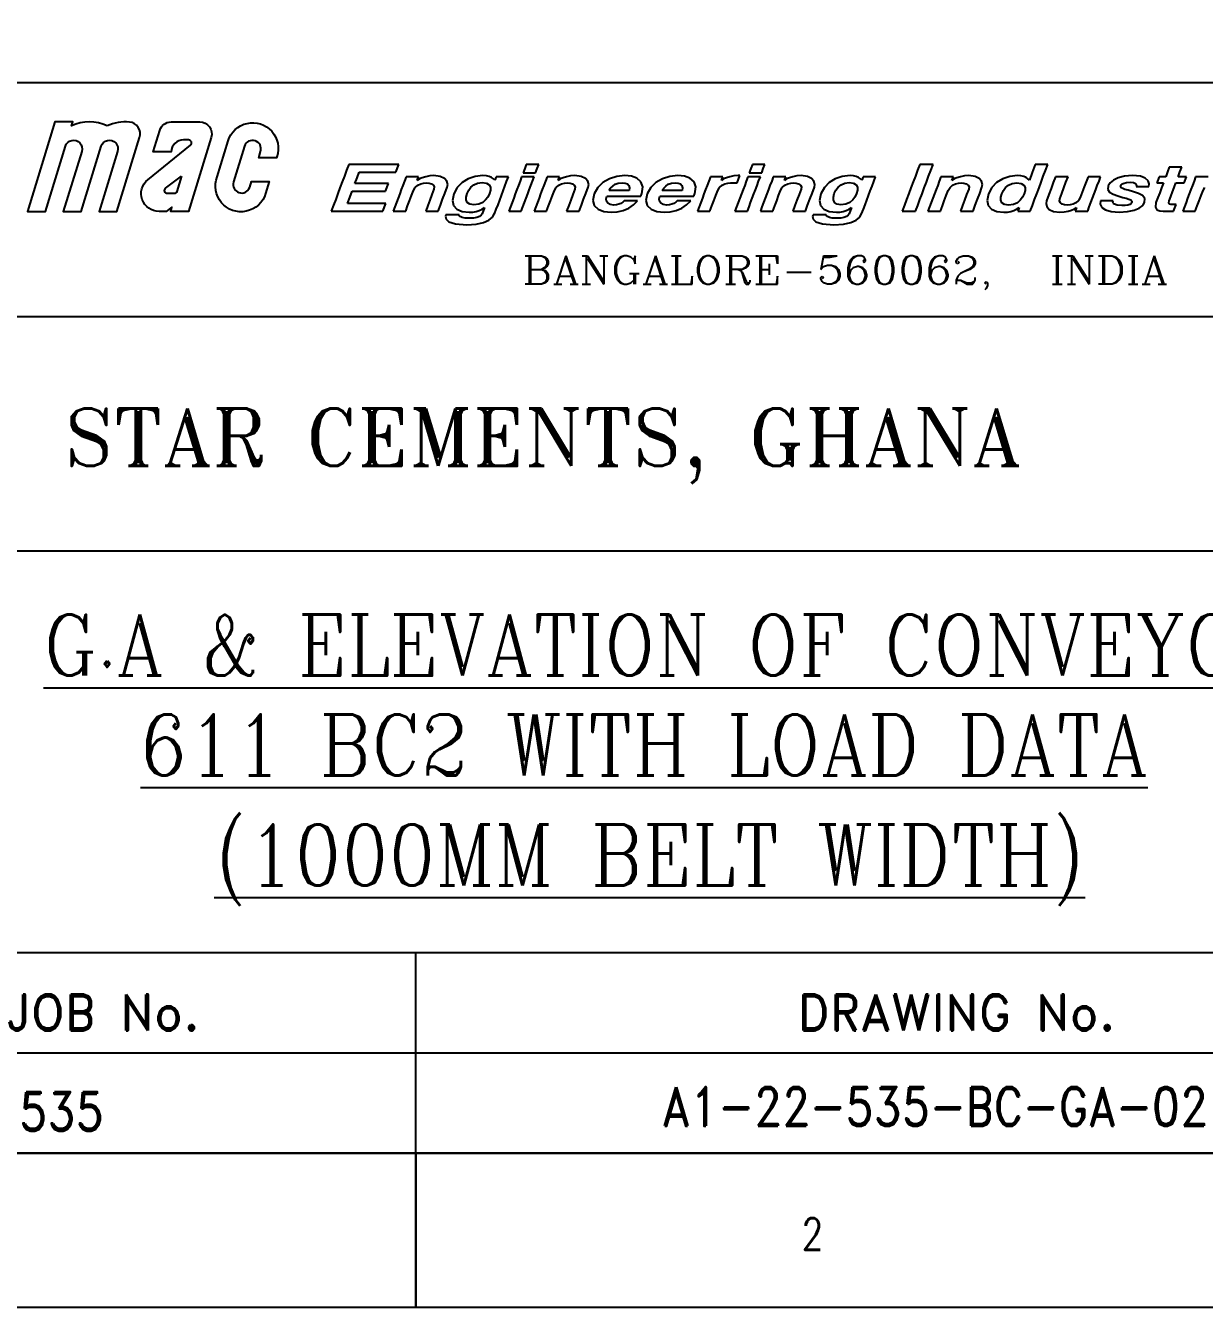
# Model space of a CAD drawing. Header units: millimetres. Extents: x -243837 to -5443, y 40 to 285140.
# Drawn here: x -35362 to -16150, y 40 to 20940 of the extents above; entities that cross this region are included whole.
import ezdxf
from ezdxf.enums import TextEntityAlignment as Align

# ---------------------------------------------------------------- set-up
doc = ezdxf.new("R2010")
doc.units = ezdxf.units.MM
doc.layers.add('NANDAL', color=255, linetype='Continuous')
doc.layers.add('sheet', color=7, linetype='Continuous')
doc.styles.add('rc', font='romanc.shx')
doc.styles.add('RD', font='ROMAND.SHX')
doc.styles.add('romans', font='romans.shx', dxfattribs={"width": 0.7})
doc.styles.add('ROMANT', font='romant')

# ---------------------------------------------------------------- blocks, each defined once
blk = doc.blocks.new('A$C71E5680D')
at = {"layer": 'NANDAL', "color": 7, "linetype": 'Continuous'}
for p, q in [((-121.861, -17.52), (-121.861, -22.52)), ((-121.861, -22.52), (-121.861, -17.52))]:
    blk.add_line(p, q, dxfattribs=at)
for points in [[(-481.007, 260.48), (-75.007, 260.48), (-75.007, -22.52), (-481.007, -22.52)], [(-476.007, 255.48), (-80.007, 255.48), (-80.007, -17.52), (-476.007, -17.52)]]:
    blk.add_lwpolyline(points, close=True, dxfattribs=at)
at = {"layer": 'NANDAL', "color": 7, "linetype": 'Continuous', "style": 'romans', "width": 0.8}
blk.add_text('2', height=1.023, dxfattribs=at).set_placement((-109.004, -20.139), align=Align.MIDDLE)
blk = doc.blocks.new('TITLE BLOCK NEW')
at = {"color": 7}
for p, q in [((225279, -172174), (283803, -172174)), ((225279, -177550), (283803, -177550)), ((155918, -196751), (283803, -196751))]:
    blk.add_line(p, q, dxfattribs=at)
at = {"layer": 'sheet', "color": 7}
for p, q in [((225279, -182926), (283803, -182926)), ((225279, -182926), (283803, -182926)), ((225279, -192143), (283803, -192143)), ((254181, -196751), (254181, -192143)), ((225279, -194447), (283803, -194447)), ((7524, -196751), (283803, -196751))]:
    blk.add_line(p, q, dxfattribs=at)
for points in [[(247099, -173173, 0.224262), (246282, -173176), (246310, -173084), (245899, -173084), (245271, -175137), (245682, -175137), (246140, -173640, -1.012174), (246514, -173759), (246093, -175137), (246503, -175137), (246961, -173640, -1.013575), (247335, -173760), (246914, -175137), (247324, -175137), (247844, -173438, 0.471576), (247611, -173086, 0.138163), (247099, -173173, 4.427415)], [(248031, -174408), (249009, -173616, 0.706867), (248966, -173495, -0.000045), (248850, -173495, 0.401231), (248564, -173769), (248153, -173769), (248304, -173277, -0.328754), (248565, -173084), (249225, -173084, -0.505224), (249487, -173437), (248967, -175137), (248556, -175137), (248586, -175039), (248454, -175137), (248290, -175137, -0.706645)]]:
    blk.add_lwpolyline(points, format="xyb", close=True, dxfattribs=at)
for points in [[(249620, -174342), (249872, -173519, -1.015057), (250994, -173880), (250986, -173905), (250575, -173905), (250620, -173760, 0.986133), (250246, -173640), (249995, -174461, 0.986148), (250369, -174581), (250408, -174453), (250819, -174453), (250735, -174727, -1.036), (249620, -174342, -5.381936)], [(248803, -174331), (248696, -174679, -0.331164), (248631, -174727), (248483, -174727, -0.702242), (248440, -174606), (248803, -174331)]]:
    blk.add_lwpolyline(points, format="xyb", dxfattribs=at)
for points in [[(252642, -174059), (252592, -174192)], [(252787, -174059), (252642, -174059)], [(252929, -174059), (252787, -174059)], [(253073, -174059), (252929, -174059)], [(253217, -174059), (253073, -174059)], [(253359, -174059), (253217, -174059)], [(253503, -174059), (253359, -174059)], [(253647, -174059), (253503, -174059)], [(253790, -174059), (253647, -174059)], [(253721, -174239), (253790, -174059)], [(256715, -174059), (256679, -174155)], [(256857, -174059), (256715, -174059)], [(257001, -174059), (256857, -174059)], [(256964, -174155), (257001, -174059)], [(261904, -174059), (261868, -174155)], [(262046, -174059), (261904, -174059)], [(262190, -174059), (262046, -174059)], [(262153, -174155), (262190, -174059)], [(265741, -174059), (265693, -174192)], [(265895, -174059), (265741, -174059)], [(266048, -174059), (265895, -174059)], [(265996, -174194), (266048, -174059)], [(268393, -174059), (268324, -174240)], [(268537, -174059), (268393, -174059)], [(268679, -174059), (268537, -174059)], [(268629, -174194), (268679, -174059)], [(271465, -174122), (271426, -174231)], [(271610, -174122), (271465, -174122)], [(271754, -174122), (271610, -174122)], [(271712, -174231), (271754, -174122)], [(252542, -174326), (252492, -174460)], [(252592, -174192), (252542, -174326)], [(252784, -174492), (252831, -174366)], [(252831, -174366), (252879, -174239)], [(252879, -174239), (253089, -174239)], [(253089, -174239), (253301, -174239)], [(253301, -174239), (253509, -174239)], [(253509, -174239), (253721, -174239)], [(253921, -174439), (253884, -174538)], [(253957, -174340), (253921, -174439)], [(254100, -174340), (253957, -174340)], [(254244, -174340), (254100, -174340)], [(254213, -174424), (254244, -174340)], [(254262, -174392), (254213, -174424)], [(254328, -174363), (254262, -174392)], [(254407, -174339), (254328, -174363)], [(254498, -174321), (254407, -174339)], [(254596, -174315), (254498, -174321)], [(254741, -174332), (254596, -174315)], [(254838, -174379), (254741, -174332)], [(254892, -174444), (254838, -174379)], [(254911, -174515), (254892, -174444)], [(255379, -174386), (255241, -174471)], [(255543, -174332), (255379, -174386)], [(255720, -174315), (255543, -174332)], [(255798, -174319), (255720, -174315)], [(255864, -174334), (255798, -174319)], [(255917, -174357), (255864, -174334)], [(255959, -174386), (255917, -174357)], [(255990, -174421), (255959, -174386)], [(256021, -174340), (255990, -174421)], [(256164, -174340), (256021, -174340)], [(256306, -174340), (256164, -174340)], [(256264, -174447), (256306, -174340)], [(256573, -174439), (256536, -174538)], [(256608, -174340), (256573, -174439)], [(256752, -174340), (256608, -174340)], [(256679, -174155), (256642, -174250)], [(256642, -174250), (256784, -174250)], [(256896, -174340), (256752, -174340)], [(256784, -174250), (256928, -174250)], [(256820, -174539), (256857, -174441)], [(256857, -174441), (256896, -174340)], [(256928, -174250), (256964, -174155)], [(257156, -174439), (257119, -174538)], [(257191, -174340), (257156, -174439)], [(257334, -174340), (257191, -174340)], [(257477, -174340), (257334, -174340)], [(257447, -174424), (257477, -174340)], [(257495, -174392), (257447, -174424)], [(257561, -174363), (257495, -174392)], [(257640, -174339), (257561, -174363)], [(257731, -174321), (257640, -174339)], [(257829, -174315), (257731, -174321)], [(257975, -174332), (257829, -174315)], [(258073, -174379), (257975, -174332)], [(258125, -174444), (258073, -174379)], [(258146, -174515), (258125, -174444)], [(258624, -174386), (258474, -174471)], [(258793, -174332), (258624, -174386)], [(258974, -174315), (258793, -174332)], [(259125, -174329), (258974, -174315)], [(259252, -174374), (259125, -174329)], [(259346, -174455), (259252, -174374)], [(259840, -174386), (259690, -174471)], [(260010, -174332), (259840, -174386)], [(260190, -174315), (260010, -174332)], [(260341, -174329), (260190, -174315)], [(260468, -174374), (260341, -174329)], [(260564, -174455), (260468, -174374)], [(260903, -174439), (260866, -174538)], [(260938, -174340), (260903, -174439)], [(261082, -174340), (260938, -174340)], [(261224, -174340), (261082, -174340)], [(261193, -174424), (261224, -174340)], [(261242, -174392), (261193, -174424)], [(261308, -174363), (261242, -174392)], [(261387, -174339), (261308, -174363)], [(261478, -174321), (261387, -174339)], [(261578, -174315), (261478, -174321)], [(261555, -174479), (261616, -174315)], [(261616, -174315), (261578, -174315)], [(261762, -174439), (261725, -174538)], [(261797, -174340), (261762, -174439)], [(261941, -174340), (261797, -174340)], [(261868, -174155), (261831, -174250)], [(261831, -174250), (261973, -174250)], [(262085, -174340), (261941, -174340)], [(261973, -174250), (262117, -174250)], [(262009, -174539), (262046, -174441)], [(262046, -174441), (262085, -174340)], [(262117, -174250), (262153, -174155)], [(262345, -174439), (262306, -174538)], [(262379, -174340), (262345, -174439)], [(262522, -174340), (262379, -174340)], [(262666, -174340), (262522, -174340)], [(262636, -174424), (262666, -174340)], [(262684, -174392), (262636, -174424)], [(262750, -174363), (262684, -174392)], [(262829, -174339), (262750, -174363)], [(262920, -174321), (262829, -174339)], [(263018, -174315), (262920, -174321)], [(263164, -174332), (263018, -174315)], [(263261, -174379), (263164, -174332)], [(263314, -174444), (263261, -174379)], [(263333, -174515), (263314, -174444)], [(263802, -174386), (263663, -174471)], [(263965, -174332), (263802, -174386)], [(264142, -174315), (263965, -174332)], [(264220, -174319), (264142, -174315)], [(264286, -174334), (264220, -174319)], [(264339, -174357), (264286, -174334)], [(264381, -174386), (264339, -174357)], [(264412, -174421), (264381, -174386)], [(264443, -174340), (264412, -174421)], [(264586, -174340), (264443, -174340)], [(264729, -174340), (264586, -174340)], [(264687, -174447), (264729, -174340)], [(265641, -174326), (265591, -174460)], [(265693, -174192), (265641, -174326)], [(265895, -174462), (265946, -174328)], [(265946, -174328), (265996, -174194)], [(266190, -174439), (266153, -174538)], [(266226, -174340), (266190, -174439)], [(266369, -174340), (266226, -174340)], [(266513, -174340), (266369, -174340)], [(266481, -174424), (266513, -174340)], [(266529, -174392), (266481, -174424)], [(266595, -174363), (266529, -174392)], [(266676, -174339), (266595, -174363)], [(266767, -174321), (266676, -174339)], [(266865, -174315), (266767, -174321)], [(267011, -174332), (266865, -174315)], [(267107, -174379), (267011, -174332)], [(267161, -174444), (267107, -174379)], [(267180, -174515), (267161, -174444)], [(267645, -174386), (267506, -174471)], [(267808, -174332), (267645, -174386)], [(267988, -174315), (267808, -174332)], [(268064, -174319), (267988, -174315)], [(268130, -174334), (268064, -174319)], [(268183, -174357), (268130, -174334)], [(268225, -174386), (268183, -174357)], [(268256, -174421), (268225, -174386)], [(268324, -174240), (268256, -174421)], [(268527, -174462), (268577, -174328)], [(268577, -174328), (268629, -174194)], [(268858, -174340), (268806, -174476)], [(269000, -174340), (268858, -174340)], [(269144, -174340), (269000, -174340)], [(269095, -174468), (269144, -174340)], [(269603, -174339), (269559, -174458)], [(269748, -174339), (269603, -174339)], [(269892, -174339), (269748, -174339)], [(269816, -174538), (269855, -174439)], [(269855, -174439), (269892, -174339)], [(270184, -174418), (270108, -174481)], [(270297, -174365), (270184, -174418)], [(270442, -174328), (270297, -174365)], [(270625, -174313), (270442, -174328)], [(270803, -174329), (270625, -174313)], [(270917, -174374), (270803, -174329)], [(270980, -174434), (270917, -174374)], [(271004, -174500), (270980, -174434)], [(271232, -174340), (271179, -174479)], [(271384, -174340), (271232, -174340)], [(271426, -174231), (271384, -174340)], [(271673, -174340), (271712, -174231)], [(271862, -174340), (271673, -174340)], [(271809, -174479), (271862, -174340)], [(272036, -174439), (271999, -174538)], [(272072, -174340), (272036, -174439)], [(272214, -174340), (272072, -174340)], [(272358, -174340), (272214, -174340)], [(252392, -174728), (252342, -174862)], [(252440, -174594), (252392, -174728)], [(252492, -174460), (252440, -174594)], [(252666, -174814), (252718, -174673)], [(252718, -174673), (252908, -174673)], [(252976, -174492), (252784, -174492)], [(252908, -174673), (253099, -174673)], [(253169, -174492), (252976, -174492)], [(253099, -174673), (253291, -174673)], [(253359, -174492), (253169, -174492)], [(253291, -174673), (253483, -174673)], [(253550, -174492), (253359, -174492)], [(253483, -174673), (253550, -174492)], [(253810, -174736), (253774, -174835)], [(253847, -174636), (253810, -174736)], [(253884, -174538), (253847, -174636)], [(254081, -174773), (254126, -174654)], [(254126, -174654), (254167, -174586)], [(254167, -174586), (254226, -174536)], [(254226, -174536), (254293, -174504)], [(254293, -174504), (254360, -174486)], [(254360, -174486), (254420, -174479)], [(254420, -174479), (254486, -174486)], [(254486, -174486), (254541, -174502)], [(254541, -174502), (254583, -174531)], [(254596, -174623), (254549, -174751)], [(254583, -174531), (254603, -174571)], [(254603, -174571), (254596, -174623)], [(254796, -174857), (254848, -174722)], [(254848, -174722), (254900, -174583)], [(254900, -174583), (254911, -174515)], [(255050, -174736), (255019, -174883)], [(255129, -174589), (255050, -174736)], [(255241, -174471), (255129, -174589)], [(255337, -174806), (255357, -174728)], [(255357, -174728), (255394, -174652)], [(255394, -174652), (255446, -174583)], [(255446, -174583), (255513, -174525)], [(255513, -174525), (255597, -174487)], [(255597, -174487), (255701, -174473)], [(255701, -174473), (255803, -174487)], [(255803, -174487), (255864, -174525)], [(255869, -174728), (255833, -174806)], [(255864, -174525), (255890, -174583)], [(255890, -174652), (255869, -174728)], [(255890, -174583), (255890, -174652)], [(256147, -174768), (256185, -174662)], [(256185, -174662), (256226, -174555)], [(256226, -174555), (256264, -174447)], [(256461, -174736), (256426, -174835)], [(256499, -174636), (256461, -174736)], [(256536, -174538), (256499, -174636)], [(256710, -174836), (256747, -174736)], [(256747, -174736), (256783, -174638)], [(256783, -174638), (256820, -174539)], [(257043, -174736), (257007, -174835)], [(257080, -174636), (257043, -174736)], [(257119, -174538), (257080, -174636)], [(257314, -174773), (257361, -174654)], [(257361, -174654), (257400, -174586)], [(257400, -174586), (257460, -174536)], [(257460, -174536), (257526, -174504)], [(257526, -174504), (257594, -174486)], [(257594, -174486), (257653, -174479)], [(257653, -174479), (257720, -174486)], [(257720, -174486), (257774, -174502)], [(257774, -174502), (257816, -174531)], [(257829, -174623), (257784, -174751)], [(257816, -174531), (257836, -174571)], [(257836, -174571), (257829, -174623)], [(258031, -174857), (258081, -174722)], [(258081, -174722), (258135, -174583)], [(258135, -174583), (258146, -174515)], [(258269, -174736), (258243, -174883)], [(258353, -174589), (258269, -174736)], [(258474, -174471), (258353, -174589)], [(258613, -174657), (258650, -174602)], [(258847, -174657), (258613, -174657)], [(258650, -174602), (258697, -174554)], [(258697, -174554), (258756, -174513)], [(258756, -174513), (258826, -174487)], [(258826, -174487), (258913, -174478)], [(259078, -174657), (258847, -174657)], [(258913, -174478), (258982, -174486)], [(258982, -174486), (259034, -174507)], [(259034, -174507), (259065, -174542)], [(259065, -174542), (259079, -174592)], [(259079, -174592), (259078, -174657)], [(259344, -174786), (259367, -174728)], [(259391, -174573), (259346, -174455)], [(259367, -174730), (259391, -174573)], [(259485, -174736), (259459, -174883)], [(259569, -174589), (259485, -174736)], [(259690, -174471), (259569, -174589)], [(259829, -174657), (259867, -174602)], [(260063, -174657), (259829, -174657)], [(259867, -174602), (259913, -174554)], [(259913, -174554), (259972, -174513)], [(259972, -174513), (260043, -174487)], [(260043, -174487), (260129, -174478)], [(260294, -174657), (260063, -174657)], [(260129, -174478), (260200, -174486)], [(260200, -174486), (260250, -174507)], [(260250, -174507), (260281, -174542)], [(260281, -174542), (260297, -174592)], [(260297, -174592), (260294, -174657)], [(260560, -174786), (260583, -174728)], [(260607, -174573), (260564, -174455)], [(260583, -174730), (260607, -174573)], [(260790, -174736), (260756, -174835)], [(260828, -174636), (260790, -174736)], [(260866, -174538), (260828, -174636)], [(261061, -174773), (261108, -174654)], [(261108, -174654), (261147, -174586)], [(261147, -174586), (261206, -174536)], [(261206, -174536), (261272, -174504)], [(261272, -174504), (261342, -174486)], [(261342, -174486), (261400, -174479)], [(261400, -174479), (261555, -174479)], [(261650, -174736), (261615, -174835)], [(261688, -174636), (261650, -174736)], [(261725, -174538), (261688, -174636)], [(261899, -174836), (261936, -174736)], [(261936, -174736), (261972, -174638)], [(261972, -174638), (262009, -174539)], [(262232, -174736), (262196, -174835)], [(262269, -174636), (262232, -174736)], [(262306, -174538), (262269, -174636)], [(262503, -174773), (262550, -174654)], [(262550, -174654), (262589, -174586)], [(262589, -174586), (262648, -174536)], [(262648, -174536), (262715, -174504)], [(262715, -174504), (262783, -174486)], [(262783, -174486), (262842, -174479)], [(262842, -174479), (262908, -174486)], [(262908, -174486), (262963, -174502)], [(262963, -174502), (263005, -174531)], [(263018, -174623), (262973, -174751)], [(263005, -174531), (263025, -174571)], [(263025, -174571), (263018, -174623)], [(263219, -174857), (263270, -174722)], [(263270, -174722), (263324, -174583)], [(263324, -174583), (263333, -174515)], [(263472, -174736), (263441, -174883)], [(263553, -174589), (263472, -174736)], [(263663, -174471), (263553, -174589)], [(263760, -174806), (263779, -174728)], [(263779, -174728), (263816, -174652)], [(263816, -174652), (263868, -174583)], [(263868, -174583), (263936, -174525)], [(263936, -174525), (264020, -174487)], [(264020, -174487), (264123, -174473)], [(264123, -174473), (264225, -174487)], [(264225, -174487), (264286, -174525)], [(264291, -174728), (264255, -174806)], [(264286, -174525), (264312, -174583)], [(264312, -174652), (264291, -174728)], [(264312, -174583), (264312, -174652)], [(264569, -174768), (264607, -174662)], [(264607, -174662), (264648, -174555)], [(264648, -174555), (264687, -174447)], [(265492, -174728), (265441, -174862)], [(265541, -174594), (265492, -174728)], [(265591, -174460), (265541, -174594)], [(265746, -174864), (265796, -174730)], [(265796, -174730), (265846, -174596)], [(265846, -174596), (265895, -174462)], [(266079, -174736), (266043, -174835)], [(266116, -174636), (266079, -174736)], [(266153, -174538), (266116, -174636)], [(266350, -174773), (266395, -174654)], [(266395, -174654), (266436, -174586)], [(266436, -174586), (266495, -174536)], [(266495, -174536), (266562, -174504)], [(266562, -174504), (266629, -174486)], [(266629, -174486), (266689, -174479)], [(266689, -174479), (266755, -174486)], [(266755, -174486), (266810, -174502)], [(266810, -174502), (266852, -174531)], [(266865, -174623), (266818, -174751)], [(266852, -174531), (266872, -174571)], [(266872, -174571), (266865, -174623)], [(267065, -174857), (267117, -174722)], [(267117, -174722), (267169, -174583)], [(267169, -174583), (267180, -174515)], [(267317, -174736), (267287, -174883)], [(267397, -174589), (267317, -174736)], [(267506, -174471), (267397, -174589)], [(267603, -174810), (267623, -174735)], [(267623, -174735), (267661, -174657)], [(267661, -174657), (267711, -174589)], [(267711, -174589), (267779, -174531)], [(267779, -174531), (267863, -174492)], [(267863, -174492), (267967, -174478)], [(267967, -174478), (268068, -174492)], [(268068, -174492), (268130, -174531)], [(268135, -174735), (268099, -174810)], [(268130, -174531), (268157, -174589)], [(268157, -174657), (268135, -174735)], [(268157, -174589), (268157, -174657)], [(268377, -174864), (268428, -174730)], [(268428, -174730), (268479, -174596)], [(268479, -174596), (268527, -174462)], [(268756, -174613), (268706, -174751)], [(268806, -174476), (268756, -174613)], [(268955, -174848), (269000, -174722)], [(269000, -174722), (269050, -174594)], [(269050, -174594), (269095, -174468)], [(269470, -174696), (269425, -174817)], [(269515, -174576), (269470, -174696)], [(269559, -174458), (269515, -174576)], [(269706, -174835), (269743, -174735)], [(269743, -174735), (269779, -174636)], [(269779, -174636), (269816, -174538)], [(270066, -174547), (270056, -174633)], [(270056, -174633), (270098, -174696)], [(270108, -174481), (270066, -174546)], [(270098, -174696), (270178, -174743)], [(270350, -174573), (270352, -174546)], [(270365, -174592), (270350, -174573)], [(270352, -174546), (270363, -174526)], [(270363, -174526), (270389, -174507)], [(270399, -174612), (270365, -174592)], [(270389, -174507), (270429, -174487)], [(270449, -174630), (270399, -174612)], [(270429, -174487), (270489, -174473)], [(270520, -174651), (270449, -174630)], [(270489, -174473), (270568, -174466)], [(270646, -174684), (270520, -174651)], [(270568, -174466), (270643, -174475)], [(270643, -174475), (270688, -174496)], [(270762, -174723), (270646, -174684)], [(270688, -174496), (270707, -174523)], [(270707, -174523), (270712, -174547)], [(270712, -174547), (270709, -174565)], [(270709, -174565), (270853, -174565)], [(270854, -174772), (270762, -174723)], [(270853, -174565), (270996, -174565)], [(270996, -174565), (271004, -174500)], [(271179, -174479), (271331, -174479)], [(271247, -174707), (271205, -174820)], [(271289, -174592), (271247, -174707)], [(271331, -174479), (271289, -174592)], [(271503, -174791), (271542, -174688)], [(271542, -174688), (271579, -174584)], [(271579, -174584), (271620, -174479)], [(271620, -174479), (271809, -174479)], [(271923, -174736), (271888, -174835)], [(271962, -174636), (271923, -174736)], [(271999, -174538), (271962, -174636)], [(272195, -174773), (272241, -174654)], [(272241, -174654), (272280, -174586)], [(252290, -174996), (252240, -175132)], [(252342, -174862), (252290, -174996)], [(252613, -174954), (252666, -174814)], [(252833, -174954), (252613, -174954)], [(253054, -174954), (252833, -174954)], [(253273, -174954), (253054, -174954)], [(253491, -174954), (253273, -174954)], [(253425, -175132), (253491, -174954)], [(253700, -175032), (253661, -175132)], [(253737, -174933), (253700, -175032)], [(253774, -174835), (253737, -174933)], [(253949, -175132), (253992, -175012)], [(253992, -175012), (254036, -174893)], [(254036, -174893), (254081, -174773)], [(254456, -175004), (254407, -175132)], [(254501, -174877), (254456, -175004)], [(254549, -174751), (254501, -174877)], [(254696, -175132), (254746, -174995)], [(254746, -174995), (254796, -174857)], [(255019, -174883), (255043, -175001)], [(255043, -175001), (255119, -175087)], [(255337, -174873), (255337, -174806)], [(255362, -174932), (255337, -174873)], [(255418, -174970), (255362, -174932)], [(255512, -174985), (255418, -174970)], [(255623, -174970), (255512, -174985)], [(255714, -174932), (255623, -174970)], [(255782, -174873), (255714, -174932)], [(255833, -174806), (255782, -174873)], [(256027, -175088), (256066, -174982)], [(256066, -174982), (256106, -174875)], [(256106, -174875), (256147, -174768)], [(256352, -175032), (256313, -175132)], [(256389, -174933), (256352, -175032)], [(256426, -174835), (256389, -174933)], [(256600, -175132), (256636, -175033)], [(256636, -175033), (256673, -174935)], [(256673, -174935), (256710, -174836)], [(256933, -175032), (256896, -175132)], [(256970, -174933), (256933, -175032)], [(257007, -174835), (256970, -174933)], [(257182, -175132), (257225, -175012)], [(257225, -175012), (257271, -174893)], [(257271, -174893), (257314, -174773)], [(257689, -175004), (257640, -175132)], [(257736, -174877), (257689, -175004)], [(257784, -174751), (257736, -174877)], [(257929, -175132), (257980, -174995)], [(257980, -174995), (258031, -174857)], [(258243, -174883), (258275, -175001)], [(258275, -175001), (258361, -175087)], [(258546, -174848), (258559, -174786)], [(258553, -174904), (258546, -174848)], [(258582, -174949), (258553, -174904)], [(258559, -174786), (258756, -174786)], [(258638, -174980), (258582, -174949)], [(258722, -174990), (258638, -174980)], [(258782, -174986), (258722, -174990)], [(258756, -174786), (258952, -174786)], [(258837, -174972), (258782, -174986)], [(258886, -174954), (258837, -174972)], [(258928, -174925), (258886, -174954)], [(258963, -174893), (258928, -174925)], [(258952, -174786), (259149, -174786)], [(259116, -174893), (258963, -174893)], [(259065, -175059), (259176, -174986)], [(259270, -174893), (259116, -174893)], [(259149, -174786), (259344, -174786)], [(259176, -174986), (259270, -174893)], [(259459, -174883), (259491, -175001)], [(259491, -175001), (259578, -175087)], [(259762, -174848), (259777, -174786)], [(259769, -174904), (259762, -174848)], [(259798, -174949), (259769, -174904)], [(259777, -174786), (259972, -174786)], [(259856, -174980), (259798, -174949)], [(259940, -174990), (259856, -174980)], [(259998, -174986), (259940, -174990)], [(259972, -174786), (260169, -174786)], [(260055, -174972), (259998, -174986)], [(260103, -174954), (260055, -174972)], [(260144, -174925), (260103, -174954)], [(260179, -174893), (260144, -174925)], [(260169, -174786), (260365, -174786)], [(260334, -174893), (260179, -174893)], [(260281, -175059), (260394, -174986)], [(260486, -174893), (260334, -174893)], [(260365, -174786), (260560, -174786)], [(260394, -174986), (260486, -174893)], [(260680, -175032), (260643, -175132)], [(260717, -174933), (260680, -175032)], [(260756, -174835), (260717, -174933)], [(260929, -175132), (260974, -175012)], [(260974, -175012), (261017, -174893)], [(261017, -174893), (261061, -174773)], [(261539, -175032), (261502, -175132)], [(261578, -174933), (261539, -175032)], [(261615, -174835), (261578, -174933)], [(261789, -175132), (261825, -175033)], [(261825, -175033), (261862, -174935)], [(261862, -174935), (261899, -174836)], [(262122, -175032), (262085, -175132)], [(262159, -174933), (262122, -175032)], [(262196, -174835), (262159, -174933)], [(262371, -175132), (262414, -175012)], [(262414, -175012), (262460, -174893)], [(262460, -174893), (262503, -174773)], [(262878, -175004), (262829, -175132)], [(262925, -174877), (262878, -175004)], [(262973, -174751), (262925, -174877)], [(263118, -175132), (263168, -174995)], [(263168, -174995), (263219, -174857)], [(263441, -174883), (263466, -175001)], [(263466, -175001), (263542, -175087)], [(263760, -174873), (263760, -174806)], [(263784, -174932), (263760, -174873)], [(263840, -174970), (263784, -174932)], [(263934, -174985), (263840, -174970)], [(264045, -174970), (263934, -174985)], [(264136, -174932), (264045, -174970)], [(264205, -174873), (264136, -174932)], [(264255, -174806), (264205, -174873)], [(264449, -175088), (264490, -174982)], [(264490, -174982), (264528, -174875)], [(264528, -174875), (264569, -174768)], [(265391, -174996), (265339, -175132)], [(265441, -174862), (265391, -174996)], [(265646, -175132), (265694, -174998)], [(265694, -174998), (265746, -174864)], [(265967, -175032), (265930, -175132)], [(266006, -174933), (265967, -175032)], [(266043, -174835), (266006, -174933)], [(266218, -175132), (266261, -175012)], [(266261, -175012), (266305, -174893)], [(266305, -174893), (266350, -174773)], [(266725, -175004), (266676, -175132)], [(266770, -174877), (266725, -175004)], [(266818, -174751), (266770, -174877)], [(266964, -175132), (267015, -174995)], [(267015, -174995), (267065, -174857)], [(267287, -174883), (267311, -175001)], [(267311, -175001), (267385, -175087)], [(267603, -174880), (267603, -174810)], [(267627, -174938), (267603, -174880)], [(267686, -174975), (267627, -174938)], [(267778, -174990), (267686, -174975)], [(267891, -174975), (267778, -174990)], [(267981, -174938), (267891, -174975)], [(268049, -174880), (267981, -174938)], [(268099, -174810), (268049, -174880)], [(268278, -175132), (268327, -174998)], [(268327, -174998), (268377, -174864)], [(268653, -174890), (268642, -174956)], [(268642, -174956), (268659, -175027)], [(268706, -174751), (268653, -174890)], [(268659, -175027), (268714, -175091)], [(268949, -174901), (268955, -174848)], [(268968, -174940), (268949, -174901)], [(269010, -174970), (268968, -174940)], [(269065, -174986), (269010, -174970)], [(269131, -174991), (269065, -174986)], [(269192, -174986), (269131, -174991)], [(269262, -174969), (269192, -174986)], [(269326, -174936), (269262, -174969)], [(269385, -174886), (269326, -174936)], [(269425, -174819), (269385, -174886)], [(269596, -175130), (269632, -175032)], [(269632, -175032), (269669, -174933)], [(269669, -174933), (269706, -174835)], [(269890, -174894), (269882, -174972)], [(269882, -174972), (269921, -175043)], [(270032, -174894), (269890, -174894)], [(270176, -174894), (270032, -174894)], [(270174, -174917), (270176, -174894)], [(270182, -174944), (270174, -174917)], [(270178, -174743), (270284, -174781)], [(270213, -174972), (270182, -174944)], [(270274, -174995), (270213, -174972)], [(270375, -175004), (270274, -174995)], [(270284, -174781), (270404, -174815)], [(270454, -175001), (270375, -175004)], [(270404, -174815), (270478, -174835)], [(270518, -174990), (270454, -175001)], [(270478, -174835), (270539, -174854)], [(270563, -174974), (270518, -174990)], [(270539, -174854), (270586, -174873)], [(270594, -174954), (270563, -174974)], [(270586, -174873), (270610, -174899)], [(270610, -174930), (270594, -174954)], [(270610, -174899), (270610, -174930)], [(270778, -175059), (270857, -174999)], [(270906, -174838), (270854, -174772)], [(270857, -174999), (270899, -174933)], [(270899, -174933), (270906, -174838)], [(271161, -174935), (271147, -175038)], [(271205, -174820), (271161, -174935)], [(271458, -174940), (271465, -174894)], [(271474, -174967), (271458, -174940)], [(271465, -174894), (271503, -174791)], [(271503, -174977), (271474, -174967)], [(271536, -174978), (271503, -174977)], [(271566, -174978), (271536, -174978)], [(271565, -175132), (271621, -174978)], [(271621, -174978), (271566, -174978)], [(271813, -175032), (271776, -175132)], [(271851, -174933), (271813, -175032)], [(271888, -174835), (271851, -174933)], [(272062, -175132), (272107, -175012)], [(272107, -175012), (272151, -174893)], [(272151, -174893), (272195, -174773)], [(252240, -175132), (252388, -175132)], [(252388, -175132), (252535, -175132)], [(252535, -175132), (252682, -175132)], [(252682, -175132), (252833, -175132)], [(252833, -175132), (252981, -175132)], [(252981, -175132), (253128, -175132)], [(253128, -175132), (253277, -175132)], [(253277, -175132), (253425, -175132)], [(253661, -175132), (253805, -175132)], [(253805, -175132), (253949, -175132)], [(254407, -175132), (254549, -175132)], [(254549, -175132), (254696, -175132)], [(254869, -175217), (254861, -175253)], [(254861, -175253), (254874, -175313)], [(255024, -175217), (254869, -175217)], [(254874, -175313), (254939, -175376)], [(255176, -175217), (255024, -175217)], [(255119, -175087), (255242, -175138)], [(255178, -175237), (255176, -175217)], [(255200, -175256), (255178, -175237)], [(255244, -175276), (255200, -175256)], [(255242, -175138), (255407, -175154)], [(255313, -175288), (255244, -175276)], [(255407, -175295), (255313, -175288)], [(255407, -175154), (255489, -175150)], [(255504, -175288), (255407, -175295)], [(255489, -175150), (255564, -175135)], [(255581, -175276), (255504, -175288)], [(255564, -175135), (255635, -175114)], [(255641, -175253), (255581, -175276)], [(255635, -175114), (255699, -175083)], [(255678, -175224), (255641, -175253)], [(255701, -175193), (255678, -175224)], [(255699, -175083), (255756, -175048)], [(255756, -175048), (255701, -175193)], [(255857, -175337), (255941, -175266)], [(255941, -175266), (255987, -175187)], [(255987, -175195), (256027, -175088)], [(256313, -175132), (256457, -175132)], [(256457, -175132), (256600, -175132)], [(256896, -175132), (257038, -175132)], [(257038, -175132), (257182, -175132)], [(257640, -175132), (257784, -175132)], [(257784, -175132), (257929, -175132)], [(258361, -175087), (258493, -175138)], [(258493, -175138), (258661, -175154)], [(258661, -175154), (258802, -175143)], [(258802, -175143), (258939, -175112)], [(258939, -175112), (259065, -175059)], [(259578, -175087), (259711, -175138)], [(259711, -175138), (259877, -175154)], [(259877, -175154), (260019, -175143)], [(260019, -175143), (260155, -175112)], [(260155, -175112), (260281, -175059)], [(260643, -175132), (260786, -175132)], [(260786, -175132), (260929, -175132)], [(261502, -175132), (261646, -175132)], [(261646, -175132), (261789, -175132)], [(262085, -175132), (262227, -175132)], [(262227, -175132), (262371, -175132)], [(262829, -175132), (262973, -175132)], [(262973, -175132), (263118, -175132)], [(263293, -175217), (263283, -175253)], [(263283, -175253), (263296, -175313)], [(263446, -175217), (263293, -175217)], [(263296, -175313), (263361, -175376)], [(263598, -175217), (263446, -175217)], [(263542, -175087), (263664, -175138)], [(263601, -175237), (263598, -175217)], [(263622, -175256), (263601, -175237)], [(263668, -175276), (263622, -175256)], [(263664, -175138), (263831, -175154)], [(263735, -175288), (263668, -175276)], [(263831, -175295), (263735, -175288)], [(263831, -175154), (263911, -175150)], [(263928, -175288), (263831, -175295)], [(263911, -175150), (263986, -175135)], [(264003, -175276), (263928, -175288)], [(263986, -175135), (264057, -175114)], [(264063, -175253), (264003, -175276)], [(264057, -175114), (264121, -175083)], [(264100, -175224), (264063, -175253)], [(264123, -175193), (264100, -175224)], [(264121, -175083), (264178, -175048)], [(264178, -175048), (264123, -175193)], [(264280, -175337), (264364, -175266)], [(264364, -175266), (264409, -175187)], [(264409, -175195), (264449, -175088)], [(265339, -175132), (265492, -175132)], [(265492, -175132), (265646, -175132)], [(265930, -175132), (266074, -175132)], [(266074, -175132), (266218, -175132)], [(266676, -175132), (266818, -175132)], [(266818, -175132), (266964, -175132)], [(267385, -175087), (267508, -175138)], [(267508, -175138), (267674, -175154)], [(267674, -175156), (267755, -175151)], [(267755, -175151), (267831, -175137)], [(267831, -175137), (267900, -175116)], [(267900, -175116), (267965, -175085)], [(267965, -175085), (268022, -175049)], [(268022, -175049), (267991, -175132)], [(267991, -175132), (268135, -175132)], [(268135, -175132), (268278, -175132)], [(268714, -175091), (268810, -175138)], [(268810, -175138), (268955, -175154)], [(268955, -175154), (269057, -175148)], [(269057, -175148), (269147, -175130)], [(269147, -175130), (269226, -175106)], [(269226, -175106), (269289, -175077)], [(269289, -175077), (269338, -175046)], [(269338, -175046), (269307, -175130)], [(269307, -175130), (269451, -175130)], [(269451, -175130), (269596, -175130)], [(269921, -175043), (270005, -175103)], [(270005, -175103), (270136, -175140)], [(270136, -175140), (270316, -175154)], [(270316, -175154), (270507, -175140)], [(270507, -175140), (270660, -175108)], [(270660, -175108), (270778, -175059)], [(271147, -175038), (271184, -175098)], [(271184, -175098), (271251, -175124)], [(271251, -175124), (271329, -175132)], [(271329, -175132), (271395, -175132)], [(271395, -175132), (271565, -175132)], [(271776, -175132), (271920, -175132)], [(271920, -175132), (272062, -175132)], [(254939, -175376), (255087, -175424)], [(255087, -175424), (255350, -175445)], [(255350, -175445), (255567, -175431)], [(255567, -175431), (255733, -175392)], [(255733, -175392), (255857, -175337)], [(263361, -175376), (263511, -175424)], [(263511, -175424), (263772, -175445)], [(263772, -175445), (263989, -175431)], [(263989, -175431), (264157, -175392)], [(264157, -175392), (264280, -175337)], [(256691, -176154), (257064, -176154)], [(256784, -176154), (256784, -176808)], [(256815, -176154), (256815, -176808)], [(257064, -176154), (257158, -176185)], [(257064, -176154), (257127, -176185)], [(257127, -176185), (257158, -176215)], [(257158, -176185), (257188, -176215)], [(257624, -176154), (257406, -176808)], [(257624, -176154), (257842, -176808)], [(257997, -176154), (258122, -176154)], [(258091, -176154), (258091, -176808)], [(258122, -176154), (258495, -176745)], [(258401, -176154), (258588, -176154)], [(258495, -176154), (258495, -176808)], [(258868, -176185), (258806, -176248)], [(258900, -176185), (258837, -176248)], [(258961, -176154), (258868, -176185)], [(258961, -176154), (258900, -176185)], [(259024, -176154), (258961, -176154)], [(259116, -176185), (259024, -176154)], [(259179, -176248), (259116, -176185)], [(259210, -176154), (259179, -176248)], [(259210, -176340), (259210, -176154)], [(259677, -176154), (259459, -176808)], [(259677, -176154), (259895, -176808)], [(260050, -176154), (260268, -176154)], [(260144, -176154), (260144, -176808)], [(260174, -176154), (260174, -176808)], [(260765, -176185), (260704, -176248)], [(260796, -176185), (260735, -176248)], [(260859, -176154), (260765, -176185)], [(260859, -176154), (260796, -176185)], [(260920, -176154), (260859, -176154)], [(261014, -176185), (260920, -176154)], [(260983, -176185), (260920, -176154)], [(261045, -176248), (260983, -176185)], [(261077, -176248), (261014, -176185)], [(261293, -176154), (261667, -176154)], [(261387, -176154), (261387, -176808)], [(261418, -176154), (261418, -176808)], [(261667, -176154), (261760, -176185)], [(261667, -176154), (261730, -176185)], [(261730, -176185), (261760, -176215)], [(261760, -176185), (261793, -176215)], [(261978, -176154), (262476, -176154)], [(262072, -176154), (262072, -176808)], [(262103, -176154), (262103, -176808)], [(262476, -176340), (262445, -176154)], [(262476, -176154), (262476, -176340)], [(263533, -176154), (263470, -176466)], [(263533, -176154), (263844, -176154)], [(263533, -176185), (263689, -176185)], [(263689, -176185), (263844, -176154)], [(264218, -176185), (264155, -176248)], [(264249, -176185), (264186, -176248)], [(264310, -176154), (264218, -176185)], [(264310, -176154), (264249, -176185)], [(264404, -176154), (264310, -176154)], [(264467, -176185), (264404, -176154)], [(264498, -176248), (264467, -176185)], [(264808, -176185), (264746, -176278)], [(264901, -176154), (264808, -176185)], [(264840, -176185), (264808, -176215)], [(264901, -176154), (264840, -176185)], [(264964, -176154), (264901, -176154)], [(265058, -176185), (264964, -176154)], [(265026, -176185), (264964, -176154)], [(265058, -176215), (265026, -176185)], [(265119, -176278), (265058, -176185)], [(265431, -176185), (265368, -176278)], [(265523, -176154), (265431, -176185)], [(265462, -176185), (265431, -176215)], [(265523, -176154), (265462, -176185)], [(265586, -176154), (265523, -176154)], [(265680, -176185), (265586, -176154)], [(265647, -176185), (265586, -176154)], [(265680, -176215), (265647, -176185)], [(265741, -176278), (265680, -176185)], [(266084, -176185), (266022, -176248)], [(266114, -176185), (266053, -176248)], [(266177, -176154), (266084, -176185)], [(266177, -176154), (266114, -176185)], [(266271, -176154), (266177, -176154)], [(266332, -176185), (266271, -176154)], [(266363, -176248), (266332, -176185)], [(266612, -176215), (266644, -176185)], [(266644, -176185), (266736, -176154)], [(266736, -176154), (266860, -176154)], [(266860, -176154), (266954, -176185)], [(266860, -176154), (266923, -176185)], [(266923, -176185), (266954, -176215)], [(266954, -176185), (266985, -176215)], [(268789, -176154), (269007, -176154)], [(268882, -176154), (268882, -176808)], [(268913, -176154), (268913, -176808)], [(269131, -176154), (269255, -176154)], [(269225, -176154), (269225, -176808)], [(269255, -176154), (269628, -176745)], [(269536, -176154), (269722, -176154)], [(269628, -176154), (269628, -176808)], [(269846, -176154), (270158, -176154)], [(269940, -176154), (269940, -176808)], [(269971, -176154), (269971, -176808)], [(270158, -176154), (270250, -176185)], [(270158, -176154), (270220, -176185)], [(270220, -176185), (270282, -176248)], [(270250, -176185), (270313, -176248)], [(270531, -176154), (270749, -176154)], [(270625, -176154), (270625, -176808)], [(270656, -176154), (270656, -176808)], [(271122, -176154), (270904, -176808)], [(271122, -176154), (271340, -176808)], [(256815, -176466), (257064, -176466)], [(257158, -176433), (257064, -176466)], [(257127, -176433), (257064, -176466)], [(257064, -176466), (257158, -176496)], [(257064, -176466), (257127, -176496)], [(257158, -176403), (257127, -176433)], [(257127, -176496), (257158, -176527)], [(257158, -176215), (257188, -176278)], [(257188, -176340), (257158, -176403)], [(257188, -176403), (257158, -176433)], [(257158, -176496), (257188, -176527)], [(257188, -176215), (257220, -176278)], [(257188, -176278), (257188, -176340)], [(257220, -176340), (257188, -176403)], [(257220, -176278), (257220, -176340)], [(257624, -176248), (257812, -176808)], [(258122, -176215), (258495, -176808)], [(258776, -176309), (258743, -176403)], [(258743, -176403), (258743, -176558)], [(258806, -176248), (258776, -176309)], [(258806, -176309), (258776, -176403)], [(258776, -176403), (258776, -176558)], [(258837, -176248), (258806, -176309)], [(259179, -176248), (259210, -176340)], [(259677, -176248), (259864, -176808)], [(260672, -176309), (260641, -176433)], [(260641, -176433), (260641, -176527)], [(260704, -176248), (260672, -176309)], [(260704, -176309), (260672, -176433)], [(260672, -176433), (260672, -176527)], [(260735, -176248), (260704, -176309)], [(261077, -176309), (261045, -176248)], [(261108, -176309), (261077, -176248)], [(261108, -176433), (261077, -176309)], [(261138, -176433), (261108, -176309)], [(261108, -176527), (261108, -176433)], [(261138, -176527), (261138, -176433)], [(261667, -176466), (261418, -176466)], [(261574, -176466), (261636, -176496)], [(261636, -176496), (261667, -176527)], [(261636, -176496), (261667, -176558)], [(261760, -176433), (261667, -176466)], [(261730, -176433), (261667, -176466)], [(261760, -176403), (261730, -176433)], [(261760, -176215), (261793, -176278)], [(261793, -176340), (261760, -176403)], [(261793, -176403), (261760, -176433)], [(261793, -176215), (261823, -176278)], [(261793, -176278), (261793, -176340)], [(261823, -176340), (261793, -176403)], [(261823, -176278), (261823, -176340)], [(262103, -176466), (262290, -176466)], [(262290, -176340), (262290, -176590)], [(263470, -176466), (263533, -176403)], [(263533, -176403), (263627, -176372)], [(263627, -176372), (263719, -176372)], [(263719, -176372), (263813, -176403)], [(263719, -176372), (263782, -176403)], [(263782, -176403), (263844, -176466)], [(263813, -176403), (263876, -176466)], [(263844, -176466), (263876, -176558)], [(263876, -176466), (263907, -176558)], [(264125, -176309), (264094, -176433)], [(264094, -176433), (264094, -176621)], [(264155, -176248), (264125, -176309)], [(264155, -176309), (264125, -176433)], [(264125, -176433), (264125, -176621)], [(264155, -176496), (264125, -176590)], [(264186, -176248), (264155, -176309)], [(264218, -176433), (264155, -176496)], [(264310, -176403), (264218, -176433)], [(264343, -176403), (264310, -176403)], [(264435, -176433), (264343, -176403)], [(264404, -176433), (264343, -176403)], [(264467, -176496), (264404, -176433)], [(264467, -176248), (264435, -176278)], [(264435, -176278), (264467, -176309)], [(264498, -176496), (264435, -176433)], [(264467, -176309), (264498, -176278)], [(264498, -176590), (264467, -176496)], [(264498, -176278), (264498, -176248)], [(264528, -176590), (264498, -176496)], [(264746, -176278), (264716, -176433)], [(264716, -176433), (264716, -176527)], [(264777, -176278), (264746, -176433)], [(264746, -176433), (264746, -176527)], [(264808, -176215), (264777, -176278)], [(265089, -176278), (265058, -176215)], [(265119, -176433), (265089, -176278)], [(265150, -176433), (265119, -176278)], [(265119, -176527), (265119, -176433)], [(265150, -176527), (265150, -176433)], [(265368, -176278), (265337, -176433)], [(265337, -176433), (265337, -176527)], [(265399, -176278), (265368, -176433)], [(265368, -176433), (265368, -176527)], [(265431, -176215), (265399, -176278)], [(265710, -176278), (265680, -176215)], [(265741, -176433), (265710, -176278)], [(265772, -176433), (265741, -176278)], [(265741, -176527), (265741, -176433)], [(265772, -176527), (265772, -176433)], [(265990, -176309), (265959, -176433)], [(265959, -176433), (265959, -176621)], [(266022, -176248), (265990, -176309)], [(266022, -176309), (265990, -176433)], [(265990, -176433), (265990, -176621)], [(266022, -176496), (265990, -176590)], [(266053, -176248), (266022, -176309)], [(266084, -176433), (266022, -176496)], [(266177, -176403), (266084, -176433)], [(266208, -176403), (266177, -176403)], [(266302, -176433), (266208, -176403)], [(266271, -176433), (266208, -176403)], [(266332, -176496), (266271, -176433)], [(266332, -176248), (266302, -176278)], [(266302, -176278), (266332, -176309)], [(266363, -176496), (266302, -176433)], [(266332, -176309), (266363, -176278)], [(266363, -176590), (266332, -176496)], [(266363, -176278), (266363, -176248)], [(266395, -176590), (266363, -176496)], [(266581, -176278), (266612, -176215)], [(266581, -176309), (266581, -176278)], [(266612, -176340), (266581, -176309)], [(266612, -176278), (266644, -176309)], [(266644, -176309), (266612, -176340)], [(266860, -176466), (266736, -176527)], [(266893, -176466), (266736, -176527)], [(266954, -176403), (266860, -176466)], [(266985, -176403), (266893, -176466)], [(266954, -176215), (266985, -176278)], [(266985, -176340), (266954, -176403)], [(266985, -176215), (267017, -176278)], [(266985, -176278), (266985, -176340)], [(267017, -176340), (266985, -176403)], [(267017, -176278), (267017, -176340)], [(269255, -176215), (269628, -176808)], [(270282, -176248), (270313, -176309)], [(270313, -176248), (270344, -176309)], [(270313, -176309), (270344, -176403)], [(270344, -176309), (270376, -176403)], [(270344, -176403), (270344, -176558)], [(270376, -176403), (270376, -176558)], [(271122, -176248), (271308, -176808)], [(257158, -176776), (257064, -176808)], [(257127, -176776), (257064, -176808)], [(257158, -176745), (257127, -176776)], [(257158, -176527), (257188, -176590)], [(257188, -176684), (257158, -176745)], [(257188, -176745), (257158, -176776)], [(257188, -176527), (257220, -176590)], [(257188, -176590), (257188, -176684)], [(257220, -176684), (257188, -176745)], [(257220, -176590), (257220, -176684)], [(257469, -176621), (257749, -176621)], [(258743, -176558), (258776, -176652)], [(258776, -176558), (258806, -176652)], [(258776, -176652), (258806, -176715)], [(258806, -176652), (258837, -176715)], [(258806, -176715), (258868, -176776)], [(258837, -176715), (258900, -176776)], [(258868, -176776), (258961, -176808)], [(258900, -176776), (258961, -176808)], [(259024, -176808), (259116, -176776)], [(259086, -176558), (259304, -176558)], [(259116, -176776), (259179, -176715)], [(259179, -176558), (259179, -176808)], [(259210, -176558), (259210, -176808)], [(259522, -176621), (259801, -176621)], [(260517, -176621), (260486, -176808)], [(260517, -176808), (260517, -176621)], [(260641, -176527), (260672, -176652)], [(260672, -176527), (260704, -176652)], [(260672, -176652), (260704, -176715)], [(260704, -176652), (260735, -176715)], [(260704, -176715), (260765, -176776)], [(260735, -176715), (260796, -176776)], [(260765, -176776), (260859, -176808)], [(260796, -176776), (260859, -176808)], [(260920, -176808), (261014, -176776)], [(260920, -176808), (260983, -176776)], [(260983, -176776), (261045, -176715)], [(261014, -176776), (261077, -176715)], [(261045, -176715), (261077, -176652)], [(261077, -176652), (261108, -176527)], [(261077, -176715), (261108, -176652)], [(261108, -176652), (261138, -176527)], [(261667, -176527), (261760, -176745)], [(261667, -176558), (261730, -176776)], [(261730, -176776), (261760, -176808)], [(261760, -176745), (261793, -176776)], [(261793, -176776), (261823, -176776)], [(261823, -176776), (261854, -176745)], [(261823, -176808), (261854, -176745)], [(261854, -176745), (261854, -176715)], [(262476, -176621), (262445, -176808)], [(262476, -176808), (262476, -176621)], [(262694, -176527), (263254, -176527)], [(263470, -176652), (263503, -176621)], [(263470, -176684), (263470, -176652)], [(263503, -176745), (263470, -176684)], [(263503, -176621), (263533, -176652)], [(263533, -176652), (263503, -176684)], [(263533, -176776), (263503, -176745)], [(263627, -176808), (263533, -176776)], [(263813, -176776), (263719, -176808)], [(263782, -176776), (263719, -176808)], [(263844, -176715), (263782, -176776)], [(263876, -176715), (263813, -176776)], [(263876, -176621), (263844, -176715)], [(263876, -176558), (263876, -176621)], [(263907, -176621), (263876, -176715)], [(263907, -176558), (263907, -176621)], [(264094, -176621), (264125, -176715)], [(264125, -176621), (264155, -176715)], [(264125, -176715), (264186, -176776)], [(264155, -176715), (264218, -176776)], [(264186, -176776), (264280, -176808)], [(264218, -176776), (264280, -176808)], [(264343, -176808), (264435, -176776)], [(264343, -176808), (264404, -176776)], [(264404, -176776), (264467, -176715)], [(264435, -176776), (264498, -176715)], [(264467, -176715), (264498, -176621)], [(264498, -176621), (264498, -176590)], [(264498, -176715), (264528, -176621)], [(264528, -176621), (264528, -176590)], [(264716, -176527), (264746, -176684)], [(264746, -176527), (264777, -176684)], [(264746, -176684), (264808, -176776)], [(264777, -176684), (264808, -176745)], [(264808, -176745), (264840, -176776)], [(264808, -176776), (264901, -176808)], [(264840, -176776), (264901, -176808)], [(264964, -176808), (265058, -176776)], [(264964, -176808), (265026, -176776)], [(265026, -176776), (265058, -176745)], [(265058, -176776), (265119, -176684)], [(265058, -176745), (265089, -176684)], [(265089, -176684), (265119, -176527)], [(265119, -176684), (265150, -176527)], [(265337, -176527), (265368, -176684)], [(265368, -176527), (265399, -176684)], [(265368, -176684), (265431, -176776)], [(265399, -176684), (265431, -176745)], [(265431, -176745), (265462, -176776)], [(265431, -176776), (265523, -176808)], [(265462, -176776), (265523, -176808)], [(265586, -176808), (265680, -176776)], [(265586, -176808), (265647, -176776)], [(265647, -176776), (265680, -176745)], [(265680, -176776), (265741, -176684)], [(265680, -176745), (265710, -176684)], [(265710, -176684), (265741, -176527)], [(265741, -176684), (265772, -176527)], [(265959, -176621), (265990, -176715)], [(265990, -176621), (266022, -176715)], [(265990, -176715), (266053, -176776)], [(266022, -176715), (266084, -176776)], [(266053, -176776), (266147, -176808)], [(266084, -176776), (266147, -176808)], [(266208, -176808), (266302, -176776)], [(266208, -176808), (266271, -176776)], [(266271, -176776), (266332, -176715)], [(266302, -176776), (266363, -176715)], [(266332, -176715), (266363, -176621)], [(266363, -176621), (266363, -176590)], [(266363, -176715), (266395, -176621)], [(266395, -176621), (266395, -176590)], [(266612, -176621), (266581, -176715)], [(266581, -176715), (266581, -176808)], [(266581, -176745), (266612, -176715)], [(266675, -176558), (266612, -176621)], [(266612, -176715), (266675, -176715)], [(266736, -176527), (266675, -176558)], [(266675, -176715), (266830, -176776)], [(266675, -176715), (266830, -176808)], [(266830, -176776), (266923, -176776)], [(266923, -176776), (266985, -176745)], [(266954, -176808), (266985, -176776)], [(266985, -176745), (267017, -176715)], [(266985, -176776), (267017, -176715)], [(267017, -176715), (267017, -176652)], [(267235, -176776), (267266, -176745)], [(267266, -176808), (267235, -176776)], [(267266, -176745), (267296, -176776)], [(267296, -176776), (267296, -176839)], [(270250, -176776), (270158, -176808)], [(270220, -176776), (270158, -176808)], [(270282, -176715), (270220, -176776)], [(270313, -176715), (270250, -176776)], [(270313, -176652), (270282, -176715)], [(270344, -176558), (270313, -176652)], [(270344, -176652), (270313, -176715)], [(270376, -176558), (270344, -176652)], [(270966, -176621), (271247, -176621)], [(257064, -176808), (256691, -176808)], [(257345, -176808), (257531, -176808)], [(257718, -176808), (257904, -176808)], [(257997, -176808), (258185, -176808)], [(258961, -176808), (259024, -176808)], [(259397, -176808), (259583, -176808)], [(259771, -176808), (259956, -176808)], [(260050, -176808), (260517, -176808)], [(260859, -176808), (260920, -176808)], [(261293, -176808), (261512, -176808)], [(261760, -176808), (261823, -176808)], [(261978, -176808), (262476, -176808)], [(263719, -176808), (263627, -176808)], [(264280, -176808), (264343, -176808)], [(264901, -176808), (264964, -176808)], [(265523, -176808), (265586, -176808)], [(266147, -176808), (266208, -176808)], [(266830, -176808), (266954, -176808)], [(267266, -176902), (267235, -176933)], [(267296, -176839), (267266, -176902)], [(268789, -176808), (269007, -176808)], [(269131, -176808), (269318, -176808)], [(270158, -176808), (269846, -176808)], [(270531, -176808), (270749, -176808)], [(270841, -176808), (271029, -176808)], [(271214, -176808), (271402, -176808)]]:
    blk.add_lwpolyline(points, dxfattribs=at)
at = {"layer": 'NANDAL', "lineweight": 0, "ltscale": 2, "xscale": 707.7384074565863, "yscale": 707.7384080466584, "zscale": 707.7384082604353}
blk.add_blockref('A$C71E5680D', (340427, -184352), dxfattribs=at)
at = {"layer": 'sheet', "color": 7, "style": 'ROMANT'}
blk.add_text('STAR CEMENTS, GHANA', height=1316.7, dxfattribs=at).set_placement((257094, -180977), align=Align.CENTER)
at = {"layer": 'sheet', "color": 7}
for s, height, style, width, p in [('%%UG.A & ELEVATION OF CONVEYOR', 1400, 'rc', 0.9, (245638, -185789)), ('%%U611 BC2 WITH LOAD DATA', 1400, 'rc', 0.9, (247866, -188081)), ('%%U(1000MM BELT WIDTH)', 1400, 'rc', 0.9, (249557, -190606)), ('A1-22-535-BC-GA-02', 888.77, 'RD', 0.85, (259830, -196124)), ('535', 888.8, 'RD', 0.85, (245082, -196236))]:
    blk.add_text(s, height=height, dxfattribs=dict(at, style=style, width=width)).set_placement(p)
at = {"layer": 'sheet', "color": 7, "style": 'RD'}
for s, height, p in [('JOB No.', 822.9, (244751, -193932)), ('DRAWING No.', 822.94, (262936, -193932))]:
    blk.add_text(s, height=height, dxfattribs=at).set_placement(p)

msp = doc.modelspace()

# ---------------------------------------------------------------- block references
at = {"xscale": 0.7104450567211452, "yscale": 0.7104450567211452, "zscale": 0.7104450567211452}
msp.add_blockref('TITLE BLOCK NEW', (-209583.78, 142335.33), dxfattribs=at)

doc.saveas('drawing.dxf')
